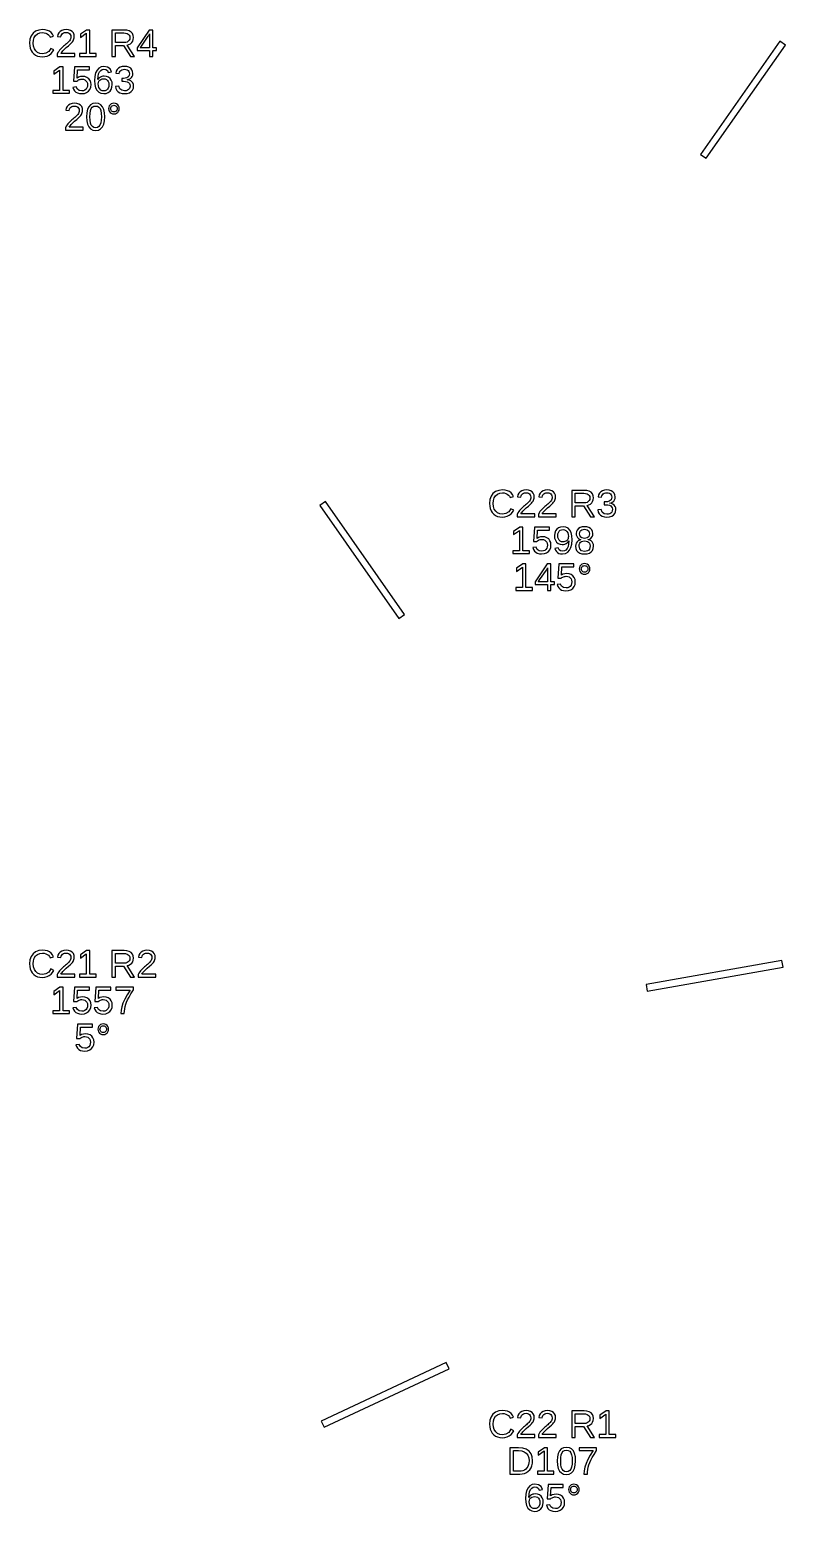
# Model space of a CAD drawing. Extents: x 195 to 2890, y 70 to 1529.
# Drawn here: x 2260.3 to 2424.6, y 81.1 to 402.9 of the extents above; entities that cross this region are included whole.
import ezdxf

# ---------------------------------------------------------------- set-up
doc = ezdxf.new("R2010")
doc.units = 0
doc.layers.get('0').update_dxf_attribs({"linetype": 'CONTINUOUS'})

msp = doc.modelspace()

# ---------------------------------------------------------------- linework, layer by layer
for points in [[(2263.63, 397.093), (2264.13, 397.222), (2264.58, 397.437), (2264.97, 397.734), (2265.3, 398.109), (2265.57, 398.564), (2264.94, 398.881), (2264.47, 398.219), (2263.86, 397.821), (2263.13, 397.689), (2262.54, 397.76), (2262.05, 397.974), (2261.64, 398.33), (2261.33, 398.803), (2261.15, 399.368), (2261.08, 400.024), (2261.14, 400.685), (2261.32, 401.244), (2261.61, 401.703), (2262.01, 402.043), (2262.51, 402.247), (2263.09, 402.315), (2263.48, 402.286), (2263.83, 402.198), (2264.14, 402.051), (2264.41, 401.848), (2264.62, 401.593), (2264.78, 401.286), (2265.52, 401.53), (2265.29, 401.961), (2264.99, 402.315), (2264.62, 402.592), (2264.17, 402.791), (2263.66, 402.91), (2263.09, 402.95), (2262.28, 402.863), (2261.59, 402.604), (2261.04, 402.173), (2260.62, 401.589), (2260.38, 400.873), (2260.3, 400.024), (2260.33, 399.441), (2260.44, 398.913), (2260.63, 398.44), (2260.88, 398.028), (2261.2, 397.685), (2261.59, 397.41), (2262.04, 397.21), (2262.54, 397.09), (2263.09, 397.05)], [(2270.11, 397.754), (2267.12, 397.754), (2267.21, 397.946), (2267.35, 398.144), (2267.51, 398.346), (2267.72, 398.559), (2267.97, 398.789), (2268.26, 399.036), (2268.76, 399.457), (2269.15, 399.797), (2269.41, 400.057), (2269.59, 400.277), (2269.75, 400.496), (2269.86, 400.716), (2269.95, 400.936), (2270, 401.157), (2270.02, 401.379), (2269.96, 401.843), (2269.81, 402.23), (2269.55, 402.541), (2269.2, 402.768), (2268.75, 402.904), (2268.22, 402.95), (2267.72, 402.905), (2267.29, 402.769), (2266.93, 402.543), (2266.64, 402.24), (2266.44, 401.876), (2266.34, 401.448), (2267.09, 401.379), (2267.15, 401.663), (2267.27, 401.901), (2267.45, 402.093), (2267.67, 402.235), (2267.92, 402.319), (2268.22, 402.348), (2268.52, 402.319), (2268.78, 402.232), (2268.99, 402.087), (2269.14, 401.89), (2269.23, 401.646), (2269.26, 401.355), (2269.25, 401.13), (2269.19, 400.921), (2269.1, 400.728), (2268.98, 400.547), (2268.84, 400.37), (2268.68, 400.199), (2268.5, 400.031), (2268.31, 399.863), (2268.1, 399.695), (2267.88, 399.522), (2267.66, 399.34), (2267.44, 399.148), (2267.23, 398.943), (2267.02, 398.724), (2266.82, 398.488), (2266.63, 398.233), (2266.46, 397.953), (2266.31, 397.648), (2266.31, 397.132), (2270.11, 397.132)], [(2274.75, 397.754), (2273.36, 397.754), (2273.36, 402.864), (2272.68, 402.864), (2271.33, 401.933), (2271.33, 401.241), (2272.62, 402.165), (2272.62, 397.754), (2271.16, 397.754), (2271.16, 397.132), (2274.75, 397.132)], [(2278.94, 399.512), (2280.72, 399.512), (2282.21, 397.132), (2283.11, 397.132), (2281.48, 399.601), (2281.88, 399.713), (2282.23, 399.896), (2282.51, 400.151), (2282.71, 400.463), (2282.84, 400.821), (2282.88, 401.225), (2282.82, 401.702), (2282.64, 402.104), (2282.35, 402.431), (2281.95, 402.672), (2281.45, 402.816), (2280.86, 402.864), (2278.16, 402.864), (2278.16, 397.132), (2278.94, 397.132)], [(2287.08, 398.429), (2287.88, 398.429), (2287.88, 399.007), (2287.08, 399.007), (2287.08, 402.864), (2286.31, 402.864), (2283.68, 398.999), (2283.68, 398.429), (2286.39, 398.429), (2286.39, 397.132), (2287.08, 397.132)], [(2278.94, 400.126), (2278.94, 402.242), (2280.78, 402.242), (2281.17, 402.213), (2281.5, 402.125), (2281.76, 401.979), (2281.95, 401.778), (2282.06, 401.524), (2282.1, 401.217), (2282.06, 400.898), (2281.95, 400.63), (2281.76, 400.413), (2281.51, 400.254), (2281.19, 400.158), (2280.81, 400.126)], [(2284.36, 399.007), (2284.42, 399.089), (2284.64, 399.39), (2286.11, 401.554), (2286.15, 401.618), (2286.21, 401.708), (2286.27, 401.823), (2286.33, 401.932), (2286.37, 402.004), (2286.39, 402.038), (2286.39, 399.007)], [(2424.61, 399.57), (2423.39, 400.43), (2406.18, 375.856), (2407.41, 374.995)], [(2268.96, 389.754), (2267.56, 389.754), (2267.56, 394.864), (2266.89, 394.864), (2265.53, 393.933), (2265.53, 393.241), (2266.83, 394.165), (2266.83, 389.754), (2265.37, 389.754), (2265.37, 389.132), (2268.96, 389.132)], [(2272.21, 389.108), (2272.7, 389.282), (2273.11, 389.571), (2273.41, 389.961), (2273.59, 390.437), (2273.65, 390.999), (2273.59, 391.497), (2273.43, 391.929), (2273.15, 392.293), (2272.77, 392.569), (2272.32, 392.734), (2271.8, 392.789), (2271.35, 392.749), (2270.96, 392.627), (2270.61, 392.423), (2270.72, 394.242), (2273.32, 394.242), (2273.32, 394.864), (2270.06, 394.864), (2269.87, 391.78), (2270.58, 391.78), (2270.75, 391.915), (2270.92, 392.021), (2271.09, 392.098), (2271.27, 392.15), (2271.45, 392.181), (2271.65, 392.191), (2272, 392.154), (2272.3, 392.043), (2272.55, 391.858), (2272.74, 391.612), (2272.85, 391.321), (2272.89, 390.983), (2272.85, 390.597), (2272.74, 390.271), (2272.56, 390.004), (2272.3, 389.806), (2272, 389.688), (2271.63, 389.648), (2271.07, 389.743), (2270.68, 390.026), (2270.44, 390.499), (2269.7, 390.413), (2269.83, 390.006), (2270.03, 389.668), (2270.32, 389.4), (2270.68, 389.206), (2271.12, 389.089), (2271.62, 389.05)], [(2276.95, 389.108), (2277.41, 389.283), (2277.78, 389.575), (2278.05, 389.967), (2278.21, 390.445), (2278.27, 391.007), (2278.22, 391.528), (2278.06, 391.973), (2277.8, 392.342), (2277.46, 392.618), (2277.04, 392.783), (2276.54, 392.838), (2276.24, 392.817), (2275.97, 392.752), (2275.71, 392.645), (2275.49, 392.496), (2275.3, 392.309), (2275.15, 392.081), (2275.19, 392.761), (2275.3, 393.325), (2275.5, 393.772), (2275.76, 394.096), (2276.08, 394.291), (2276.47, 394.356), (2276.89, 394.278), (2277.21, 394.045), (2277.41, 393.656), (2278.11, 393.782), (2277.78, 394.431), (2277.23, 394.82), (2276.47, 394.95), (2275.87, 394.861), (2275.36, 394.595), (2274.96, 394.152), (2274.66, 393.544), (2274.48, 392.782), (2274.42, 391.866), (2274.48, 391.022), (2274.65, 390.323), (2274.94, 389.77), (2275.33, 389.37), (2275.82, 389.13), (2276.42, 389.05)], [(2281.53, 389.099), (2282.01, 389.244), (2282.4, 389.486), (2282.68, 389.816), (2282.85, 390.225), (2282.9, 390.714), (2282.86, 391.06), (2282.74, 391.363), (2282.54, 391.626), (2282.27, 391.835), (2281.94, 391.978), (2281.54, 392.057), (2281.54, 392.073), (2281.9, 392.179), (2282.2, 392.335), (2282.44, 392.539), (2282.61, 392.791), (2282.71, 393.089), (2282.74, 393.432), (2282.69, 393.875), (2282.53, 394.247), (2282.27, 394.549), (2281.9, 394.772), (2281.46, 394.905), (2280.93, 394.95), (2280.43, 394.906), (2280, 394.774), (2279.63, 394.555), (2279.35, 394.258), (2279.15, 393.892), (2279.05, 393.457), (2279.79, 393.4), (2279.85, 393.678), (2279.96, 393.911), (2280.13, 394.099), (2280.35, 394.237), (2280.61, 394.32), (2280.92, 394.348), (2281.24, 394.318), (2281.51, 394.229), (2281.72, 394.081), (2281.87, 393.882), (2281.96, 393.64), (2281.99, 393.355), (2281.95, 393.068), (2281.84, 392.826), (2281.66, 392.629), (2281.41, 392.483), (2281.1, 392.395), (2280.73, 392.366), (2280.33, 392.366), (2280.33, 391.731), (2280.74, 391.731), (2281.16, 391.702), (2281.51, 391.615), (2281.78, 391.469), (2281.98, 391.271), (2282.1, 391.028), (2282.14, 390.739), (2282.11, 390.41), (2282, 390.14), (2281.83, 389.929), (2281.59, 389.778), (2281.3, 389.687), (2280.96, 389.656), (2280.33, 389.769), (2279.91, 390.108), (2279.71, 390.674), (2278.95, 390.604), (2279.06, 390.134), (2279.27, 389.746), (2279.57, 389.443), (2279.95, 389.225), (2280.42, 389.094), (2280.96, 389.05)], [(2276.07, 389.687), (2275.79, 389.828), (2275.55, 390.063), (2275.37, 390.372), (2275.26, 390.734), (2275.22, 391.15), (2275.26, 391.474), (2275.36, 391.749), (2275.54, 391.974), (2275.77, 392.14), (2276.05, 392.239), (2276.37, 392.273), (2276.7, 392.235), (2276.99, 392.122), (2277.22, 391.935), (2277.39, 391.678), (2277.49, 391.358), (2277.52, 390.975), (2277.49, 390.589), (2277.39, 390.263), (2277.22, 389.996), (2277, 389.798), (2276.72, 389.68), (2276.39, 389.64)], [(2271.91, 381.754), (2268.92, 381.754), (2269.02, 381.946), (2269.16, 382.144), (2269.32, 382.346), (2269.53, 382.559), (2269.78, 382.789), (2270.07, 383.036), (2270.57, 383.457), (2270.96, 383.797), (2271.22, 384.057), (2271.4, 384.277), (2271.55, 384.496), (2271.67, 384.716), (2271.76, 384.936), (2271.81, 385.157), (2271.82, 385.379), (2271.77, 385.843), (2271.62, 386.23), (2271.36, 386.541), (2271, 386.768), (2270.56, 386.904), (2270.03, 386.95), (2269.53, 386.905), (2269.1, 386.769), (2268.73, 386.543), (2268.45, 386.24), (2268.25, 385.876), (2268.15, 385.448), (2268.9, 385.379), (2268.96, 385.663), (2269.08, 385.901), (2269.26, 386.093), (2269.48, 386.235), (2269.73, 386.319), (2270.03, 386.348), (2270.33, 386.319), (2270.59, 386.232), (2270.8, 386.087), (2270.95, 385.89), (2271.04, 385.646), (2271.07, 385.355), (2271.05, 385.13), (2271, 384.921), (2270.91, 384.728), (2270.79, 384.547), (2270.65, 384.37), (2270.49, 384.199), (2270.31, 384.031), (2270.12, 383.863), (2269.91, 383.695), (2269.69, 383.522), (2269.47, 383.34), (2269.25, 383.148), (2269.04, 382.943), (2268.83, 382.724), (2268.62, 382.488), (2268.44, 382.233), (2268.27, 381.953), (2268.12, 381.648), (2268.12, 381.132), (2271.91, 381.132)], [(2275.25, 381.134), (2275.74, 381.387), (2276.14, 381.807), (2276.42, 382.387), (2276.59, 383.118), (2276.64, 384), (2276.59, 384.894), (2276.43, 385.629), (2276.16, 386.205), (2275.78, 386.619), (2275.28, 386.867), (2274.67, 386.95), (2274.03, 386.868), (2273.53, 386.623), (2273.14, 386.213), (2272.87, 385.64), (2272.71, 384.902), (2272.66, 384), (2272.71, 383.114), (2272.88, 382.382), (2273.16, 381.803), (2273.54, 381.385), (2274.04, 381.134), (2274.64, 381.05)], [(2274.25, 381.711), (2273.94, 381.9), (2273.7, 382.214), (2273.53, 382.664), (2273.43, 383.259), (2273.4, 384), (2273.43, 384.759), (2273.53, 385.362), (2273.69, 385.806), (2273.93, 386.112), (2274.26, 386.295), (2274.67, 386.356), (2275.06, 386.294), (2275.38, 386.108), (2275.61, 385.798), (2275.77, 385.351), (2275.87, 384.751), (2275.9, 384), (2275.86, 383.271), (2275.76, 382.68), (2275.6, 382.226), (2275.36, 381.905), (2275.04, 381.712), (2274.65, 381.648)], [(2278.94, 384.668), (2279.21, 384.781), (2279.46, 384.968), (2279.65, 385.21), (2279.76, 385.484), (2279.8, 385.79), (2279.76, 386.097), (2279.65, 386.371), (2279.46, 386.612), (2279.22, 386.8), (2278.94, 386.912), (2278.63, 386.95), (2278.32, 386.912), (2278.05, 386.798), (2277.8, 386.608), (2277.62, 386.365), (2277.5, 386.093), (2277.46, 385.79), (2277.5, 385.488), (2277.62, 385.215), (2277.81, 384.972), (2278.05, 384.783), (2278.33, 384.669), (2278.63, 384.631)], [(2278.44, 385.082), (2278.27, 385.154), (2278.12, 385.274), (2278, 385.427), (2277.93, 385.599), (2277.91, 385.79), (2277.93, 385.981), (2278, 386.154), (2278.12, 386.307), (2278.27, 386.427), (2278.44, 386.499), (2278.63, 386.523), (2278.83, 386.499), (2279, 386.429), (2279.15, 386.311), (2279.26, 386.159), (2279.33, 385.986), (2279.36, 385.79), (2279.33, 385.597), (2279.26, 385.424), (2279.15, 385.271), (2278.99, 385.153), (2278.82, 385.082), (2278.63, 385.058)], [(2363.63, 297.093), (2364.13, 297.222), (2364.58, 297.437), (2364.97, 297.734), (2365.3, 298.109), (2365.57, 298.564), (2364.94, 298.881), (2364.47, 298.219), (2363.86, 297.821), (2363.13, 297.689), (2362.54, 297.76), (2362.05, 297.974), (2361.64, 298.33), (2361.33, 298.803), (2361.15, 299.368), (2361.08, 300.024), (2361.14, 300.685), (2361.32, 301.244), (2361.61, 301.703), (2362.01, 302.043), (2362.51, 302.247), (2363.09, 302.315), (2363.48, 302.286), (2363.83, 302.198), (2364.14, 302.051), (2364.41, 301.848), (2364.62, 301.593), (2364.78, 301.286), (2365.52, 301.53), (2365.29, 301.961), (2364.99, 302.315), (2364.62, 302.592), (2364.17, 302.791), (2363.66, 302.91), (2363.09, 302.95), (2362.28, 302.863), (2361.59, 302.604), (2361.04, 302.173), (2360.62, 301.589), (2360.38, 300.873), (2360.3, 300.024), (2360.33, 299.441), (2360.44, 298.913), (2360.63, 298.44), (2360.88, 298.028), (2361.2, 297.685), (2361.59, 297.41), (2362.04, 297.21), (2362.54, 297.09), (2363.09, 297.05)], [(2370.11, 297.754), (2367.12, 297.754), (2367.21, 297.946), (2367.35, 298.144), (2367.51, 298.346), (2367.72, 298.559), (2367.97, 298.789), (2368.26, 299.036), (2368.76, 299.457), (2369.15, 299.797), (2369.41, 300.057), (2369.59, 300.277), (2369.75, 300.496), (2369.86, 300.716), (2369.95, 300.936), (2370, 301.157), (2370.02, 301.379), (2369.96, 301.843), (2369.81, 302.23), (2369.55, 302.541), (2369.2, 302.768), (2368.75, 302.904), (2368.22, 302.95), (2367.72, 302.905), (2367.29, 302.769), (2366.93, 302.543), (2366.64, 302.24), (2366.44, 301.876), (2366.34, 301.448), (2367.09, 301.379), (2367.15, 301.663), (2367.27, 301.901), (2367.45, 302.093), (2367.67, 302.235), (2367.92, 302.319), (2368.22, 302.348), (2368.52, 302.319), (2368.78, 302.232), (2368.99, 302.087), (2369.14, 301.89), (2369.23, 301.646), (2369.26, 301.355), (2369.25, 301.13), (2369.19, 300.921), (2369.1, 300.728), (2368.98, 300.547), (2368.84, 300.37), (2368.68, 300.199), (2368.5, 300.031), (2368.31, 299.863), (2368.1, 299.695), (2367.88, 299.522), (2367.66, 299.34), (2367.44, 299.148), (2367.23, 298.943), (2367.02, 298.724), (2366.82, 298.488), (2366.63, 298.233), (2366.46, 297.953), (2366.31, 297.648), (2366.31, 297.132), (2370.11, 297.132)], [(2374.74, 297.754), (2371.75, 297.754), (2371.85, 297.946), (2371.98, 298.144), (2372.15, 298.346), (2372.35, 298.559), (2372.6, 298.789), (2372.89, 299.036), (2373.4, 299.457), (2373.78, 299.797), (2374.04, 300.057), (2374.23, 300.277), (2374.38, 300.496), (2374.5, 300.716), (2374.58, 300.936), (2374.63, 301.157), (2374.65, 301.379), (2374.6, 301.843), (2374.44, 302.23), (2374.18, 302.541), (2373.83, 302.768), (2373.39, 302.904), (2372.85, 302.95), (2372.36, 302.905), (2371.93, 302.769), (2371.56, 302.543), (2371.27, 302.24), (2371.08, 301.876), (2370.98, 301.448), (2371.73, 301.379), (2371.79, 301.663), (2371.91, 301.901), (2372.08, 302.093), (2372.3, 302.235), (2372.56, 302.319), (2372.85, 302.348), (2373.16, 302.319), (2373.41, 302.232), (2373.62, 302.087), (2373.78, 301.89), (2373.87, 301.646), (2373.9, 301.355), (2373.88, 301.13), (2373.83, 300.921), (2373.74, 300.728), (2373.62, 300.547), (2373.48, 300.37), (2373.32, 300.199), (2373.14, 300.031), (2372.94, 299.863), (2372.73, 299.695), (2372.52, 299.522), (2372.3, 299.34), (2372.08, 299.148), (2371.86, 298.943), (2371.65, 298.724), (2371.45, 298.488), (2371.26, 298.233), (2371.09, 297.953), (2370.94, 297.648), (2370.94, 297.132), (2374.74, 297.132)], [(2378.94, 299.512), (2380.72, 299.512), (2382.21, 297.132), (2383.11, 297.132), (2381.48, 299.601), (2381.88, 299.713), (2382.23, 299.896), (2382.51, 300.151), (2382.71, 300.463), (2382.84, 300.821), (2382.88, 301.225), (2382.82, 301.702), (2382.64, 302.104), (2382.35, 302.431), (2381.95, 302.672), (2381.45, 302.816), (2380.86, 302.864), (2378.16, 302.864), (2378.16, 297.132), (2378.94, 297.132)], [(2386.39, 297.099), (2386.87, 297.244), (2387.26, 297.486), (2387.54, 297.816), (2387.71, 298.225), (2387.76, 298.714), (2387.72, 299.06), (2387.6, 299.363), (2387.4, 299.626), (2387.13, 299.835), (2386.8, 299.978), (2386.4, 300.057), (2386.4, 300.073), (2386.76, 300.179), (2387.06, 300.335), (2387.3, 300.539), (2387.47, 300.791), (2387.57, 301.089), (2387.6, 301.432), (2387.55, 301.875), (2387.39, 302.247), (2387.12, 302.549), (2386.76, 302.772), (2386.32, 302.905), (2385.78, 302.95), (2385.29, 302.906), (2384.86, 302.774), (2384.49, 302.555), (2384.2, 302.258), (2384.01, 301.892), (2383.91, 301.457), (2384.64, 301.4), (2384.7, 301.678), (2384.82, 301.911), (2384.99, 302.099), (2385.21, 302.237), (2385.47, 302.32), (2385.78, 302.348), (2386.1, 302.318), (2386.37, 302.229), (2386.58, 302.081), (2386.73, 301.882), (2386.82, 301.64), (2386.85, 301.355), (2386.81, 301.068), (2386.7, 300.826), (2386.52, 300.629), (2386.27, 300.483), (2385.96, 300.395), (2385.58, 300.366), (2385.19, 300.366), (2385.19, 299.731), (2385.6, 299.731), (2386.02, 299.702), (2386.36, 299.615), (2386.64, 299.469), (2386.84, 299.271), (2386.96, 299.028), (2387, 298.739), (2386.97, 298.41), (2386.86, 298.14), (2386.68, 297.929), (2386.45, 297.778), (2386.16, 297.687), (2385.82, 297.656), (2385.19, 297.769), (2384.77, 298.108), (2384.57, 298.674), (2383.81, 298.604), (2383.92, 298.134), (2384.13, 297.746), (2384.43, 297.443), (2384.81, 297.225), (2385.27, 297.094), (2385.82, 297.05)], [(2341.82, 275.856), (2324.61, 300.43), (2323.39, 299.57), (2340.59, 274.995)], [(2378.94, 300.126), (2378.94, 302.242), (2380.78, 302.242), (2381.17, 302.213), (2381.5, 302.125), (2381.76, 301.979), (2381.95, 301.778), (2382.06, 301.524), (2382.1, 301.217), (2382.06, 300.898), (2381.95, 300.63), (2381.76, 300.413), (2381.51, 300.254), (2381.19, 300.158), (2380.81, 300.126)], [(2368.96, 289.754), (2367.56, 289.754), (2367.56, 294.864), (2366.89, 294.864), (2365.53, 293.933), (2365.53, 293.241), (2366.83, 294.165), (2366.83, 289.754), (2365.37, 289.754), (2365.37, 289.132), (2368.96, 289.132)], [(2372.21, 289.108), (2372.7, 289.282), (2373.11, 289.571), (2373.41, 289.961), (2373.59, 290.437), (2373.65, 290.999), (2373.59, 291.497), (2373.43, 291.929), (2373.15, 292.293), (2372.77, 292.569), (2372.32, 292.734), (2371.8, 292.789), (2371.35, 292.749), (2370.96, 292.627), (2370.61, 292.423), (2370.72, 294.242), (2373.32, 294.242), (2373.32, 294.864), (2370.06, 294.864), (2369.87, 291.78), (2370.58, 291.78), (2370.75, 291.915), (2370.92, 292.021), (2371.09, 292.098), (2371.27, 292.15), (2371.45, 292.181), (2371.65, 292.191), (2372, 292.154), (2372.3, 292.043), (2372.55, 291.858), (2372.74, 291.612), (2372.85, 291.321), (2372.89, 290.983), (2372.85, 290.597), (2372.74, 290.271), (2372.56, 290.004), (2372.3, 289.806), (2372, 289.688), (2371.63, 289.648), (2371.07, 289.743), (2370.68, 290.026), (2370.44, 290.499), (2369.7, 290.413), (2369.83, 290.006), (2370.03, 289.668), (2370.32, 289.4), (2370.68, 289.206), (2371.12, 289.089), (2371.62, 289.05)], [(2376.78, 289.138), (2377.29, 289.403), (2377.7, 289.844), (2378, 290.448), (2378.18, 291.205), (2378.24, 292.114), (2378.18, 292.981), (2378.02, 293.691), (2377.75, 294.242), (2377.37, 294.635), (2376.88, 294.871), (2376.3, 294.95), (2375.74, 294.893), (2375.28, 294.721), (2374.9, 294.435), (2374.61, 294.049), (2374.45, 293.578), (2374.39, 293.021), (2374.44, 292.476), (2374.6, 292.009), (2374.85, 291.618), (2375.2, 291.324), (2375.61, 291.147), (2376.09, 291.089), (2376.4, 291.113), (2376.69, 291.187), (2376.96, 291.31), (2377.2, 291.474), (2377.38, 291.67), (2377.52, 291.898), (2377.47, 291.23), (2377.35, 290.672), (2377.15, 290.226), (2376.89, 289.901), (2376.57, 289.705), (2376.18, 289.64), (2375.74, 289.72), (2375.41, 289.958), (2375.21, 290.356), (2374.51, 290.246), (2374.65, 289.865), (2374.84, 289.56), (2375.09, 289.333), (2375.39, 289.176), (2375.75, 289.082), (2376.16, 289.05)], [(2375.94, 291.707), (2375.67, 291.828), (2375.44, 292.03), (2375.27, 292.302), (2375.17, 292.633), (2375.14, 293.021), (2375.17, 293.403), (2375.27, 293.727), (2375.44, 293.996), (2375.67, 294.196), (2375.95, 294.316), (2376.27, 294.356), (2376.61, 294.309), (2376.89, 294.169), (2377.12, 293.935), (2377.3, 293.624), (2377.41, 293.253), (2377.44, 292.822), (2377.42, 292.605), (2377.37, 292.404), (2377.29, 292.22), (2377.17, 292.057), (2377.03, 291.92), (2376.86, 291.811), (2376.67, 291.731), (2376.47, 291.682), (2376.27, 291.666)], [(2381.53, 289.099), (2382.02, 289.247), (2382.4, 289.494), (2382.68, 289.828), (2382.85, 290.24), (2382.91, 290.731), (2382.87, 291.087), (2382.77, 291.401), (2382.6, 291.672), (2382.37, 291.892), (2382.09, 292.047), (2381.75, 292.138), (2381.75, 292.155), (2382.04, 292.247), (2382.29, 292.401), (2382.49, 292.614), (2382.64, 292.873), (2382.73, 293.159), (2382.76, 293.473), (2382.71, 293.895), (2382.55, 294.254), (2382.27, 294.551), (2381.91, 294.773), (2381.46, 294.906), (2380.94, 294.95), (2380.42, 294.905), (2379.99, 294.769), (2379.62, 294.543), (2379.35, 294.244), (2379.19, 293.89), (2379.13, 293.481), (2379.16, 293.167), (2379.25, 292.881), (2379.4, 292.623), (2379.6, 292.407), (2379.85, 292.248), (2380.14, 292.146), (2380.14, 292.13), (2379.83, 292.043), (2379.55, 291.888), (2379.32, 291.666), (2379.14, 291.391), (2379.03, 291.077), (2379, 290.722), (2379.05, 290.229), (2379.23, 289.816), (2379.52, 289.486), (2379.91, 289.244), (2380.39, 289.099), (2380.95, 289.05)], [(2380.63, 292.452), (2380.37, 292.538), (2380.16, 292.681), (2380, 292.88), (2379.91, 293.13), (2379.88, 293.432), (2379.91, 293.728), (2380, 293.971), (2380.15, 294.16), (2380.36, 294.296), (2380.62, 294.377), (2380.94, 294.405), (2381.53, 294.297), (2381.89, 293.972), (2382, 293.432), (2381.97, 293.11), (2381.88, 292.853), (2381.73, 292.661), (2381.53, 292.529), (2381.26, 292.45), (2380.95, 292.423)], [(2380.29, 289.731), (2379.89, 290.126), (2379.75, 290.783), (2379.79, 291.098), (2379.89, 291.365), (2380.07, 291.583), (2380.3, 291.745), (2380.59, 291.842), (2380.94, 291.874), (2381.29, 291.844), (2381.59, 291.754), (2381.83, 291.603), (2382, 291.394), (2382.11, 291.126), (2382.15, 290.8), (2382.11, 290.42), (2382.02, 290.115), (2381.85, 289.886), (2381.62, 289.727), (2381.33, 289.631), (2380.96, 289.599)], [(2369.61, 281.754), (2368.21, 281.754), (2368.21, 286.864), (2367.54, 286.864), (2366.18, 285.933), (2366.18, 285.241), (2367.48, 286.165), (2367.48, 281.754), (2366.02, 281.754), (2366.02, 281.132), (2369.61, 281.132)], [(2373.6, 282.429), (2374.41, 282.429), (2374.41, 283.007), (2373.6, 283.007), (2373.6, 286.864), (2372.83, 286.864), (2370.21, 282.999), (2370.21, 282.429), (2372.91, 282.429), (2372.91, 281.132), (2373.6, 281.132)], [(2377.49, 281.108), (2377.99, 281.282), (2378.4, 281.571), (2378.7, 281.961), (2378.88, 282.437), (2378.94, 282.999), (2378.88, 283.497), (2378.71, 283.929), (2378.43, 284.293), (2378.06, 284.569), (2377.61, 284.734), (2377.08, 284.789), (2376.64, 284.749), (2376.24, 284.627), (2375.9, 284.423), (2376.01, 286.242), (2378.6, 286.242), (2378.6, 286.864), (2375.34, 286.864), (2375.15, 283.78), (2375.87, 283.78), (2376.04, 283.915), (2376.21, 284.021), (2376.38, 284.098), (2376.56, 284.15), (2376.74, 284.181), (2376.93, 284.191), (2377.29, 284.154), (2377.59, 284.043), (2377.84, 283.858), (2378.03, 283.612), (2378.14, 283.321), (2378.17, 282.983), (2378.14, 282.597), (2378.03, 282.271), (2377.84, 282.004), (2377.59, 281.806), (2377.28, 281.688), (2376.92, 281.648), (2376.36, 281.743), (2375.96, 282.026), (2375.73, 282.499), (2374.98, 282.413), (2375.11, 282.006), (2375.32, 281.668), (2375.61, 281.4), (2375.97, 281.206), (2376.4, 281.089), (2376.9, 281.05)], [(2381.25, 284.668), (2381.53, 284.781), (2381.77, 284.968), (2381.96, 285.21), (2382.08, 285.484), (2382.12, 285.79), (2382.08, 286.097), (2381.97, 286.371), (2381.78, 286.612), (2381.53, 286.8), (2381.26, 286.912), (2380.95, 286.95), (2380.64, 286.912), (2380.36, 286.798), (2380.12, 286.608), (2379.93, 286.365), (2379.82, 286.093), (2379.78, 285.79), (2379.82, 285.488), (2379.93, 285.215), (2380.13, 284.972), (2380.37, 284.783), (2380.64, 284.669), (2380.95, 284.631)], [(2380.76, 285.082), (2380.59, 285.154), (2380.44, 285.274), (2380.32, 285.427), (2380.25, 285.599), (2380.23, 285.79), (2380.25, 285.981), (2380.32, 286.154), (2380.44, 286.307), (2380.59, 286.427), (2380.76, 286.499), (2380.95, 286.523), (2381.14, 286.499), (2381.31, 286.429), (2381.46, 286.311), (2381.58, 286.159), (2381.65, 285.986), (2381.67, 285.79), (2381.65, 285.597), (2381.58, 285.424), (2381.46, 285.271), (2381.31, 285.153), (2381.14, 285.082), (2380.95, 285.058)], [(2370.88, 283.007), (2370.95, 283.089), (2371.17, 283.39), (2372.64, 285.554), (2372.68, 285.618), (2372.73, 285.708), (2372.8, 285.823), (2372.86, 285.932), (2372.89, 286.004), (2372.91, 286.038), (2372.91, 283.007)], [(2263.63, 197.093), (2264.13, 197.222), (2264.58, 197.437), (2264.97, 197.734), (2265.3, 198.109), (2265.57, 198.564), (2264.94, 198.881), (2264.47, 198.219), (2263.86, 197.821), (2263.13, 197.689), (2262.54, 197.76), (2262.05, 197.974), (2261.64, 198.33), (2261.33, 198.803), (2261.15, 199.368), (2261.08, 200.024), (2261.14, 200.685), (2261.32, 201.244), (2261.61, 201.703), (2262.01, 202.043), (2262.51, 202.247), (2263.09, 202.315), (2263.48, 202.286), (2263.83, 202.198), (2264.14, 202.051), (2264.41, 201.848), (2264.62, 201.593), (2264.78, 201.286), (2265.52, 201.53), (2265.29, 201.961), (2264.99, 202.315), (2264.62, 202.592), (2264.17, 202.791), (2263.66, 202.91), (2263.09, 202.95), (2262.28, 202.863), (2261.59, 202.604), (2261.04, 202.173), (2260.62, 201.589), (2260.38, 200.873), (2260.3, 200.024), (2260.33, 199.441), (2260.44, 198.913), (2260.63, 198.44), (2260.88, 198.028), (2261.2, 197.685), (2261.59, 197.41), (2262.04, 197.21), (2262.54, 197.09), (2263.09, 197.05)], [(2270.11, 197.754), (2267.12, 197.754), (2267.21, 197.946), (2267.35, 198.144), (2267.51, 198.346), (2267.72, 198.559), (2267.97, 198.789), (2268.26, 199.036), (2268.76, 199.457), (2269.15, 199.797), (2269.41, 200.057), (2269.59, 200.277), (2269.75, 200.496), (2269.86, 200.716), (2269.95, 200.936), (2270, 201.157), (2270.02, 201.379), (2269.96, 201.843), (2269.81, 202.23), (2269.55, 202.541), (2269.2, 202.768), (2268.75, 202.904), (2268.22, 202.95), (2267.72, 202.905), (2267.29, 202.769), (2266.93, 202.543), (2266.64, 202.24), (2266.44, 201.876), (2266.34, 201.448), (2267.09, 201.379), (2267.15, 201.663), (2267.27, 201.901), (2267.45, 202.093), (2267.67, 202.235), (2267.92, 202.319), (2268.22, 202.348), (2268.52, 202.319), (2268.78, 202.232), (2268.99, 202.087), (2269.14, 201.89), (2269.23, 201.646), (2269.26, 201.355), (2269.25, 201.13), (2269.19, 200.921), (2269.1, 200.728), (2268.98, 200.547), (2268.84, 200.37), (2268.68, 200.199), (2268.5, 200.031), (2268.31, 199.863), (2268.1, 199.695), (2267.88, 199.522), (2267.66, 199.34), (2267.44, 199.148), (2267.23, 198.943), (2267.02, 198.724), (2266.82, 198.488), (2266.63, 198.233), (2266.46, 197.953), (2266.31, 197.648), (2266.31, 197.132), (2270.11, 197.132)], [(2274.75, 197.754), (2273.36, 197.754), (2273.36, 202.864), (2272.68, 202.864), (2271.33, 201.933), (2271.33, 201.241), (2272.62, 202.165), (2272.62, 197.754), (2271.16, 197.754), (2271.16, 197.132), (2274.75, 197.132)], [(2278.94, 199.512), (2280.72, 199.512), (2282.21, 197.132), (2283.11, 197.132), (2281.48, 199.601), (2281.88, 199.713), (2282.23, 199.896), (2282.51, 200.151), (2282.71, 200.463), (2282.84, 200.821), (2282.88, 201.225), (2282.82, 201.702), (2282.64, 202.104), (2282.35, 202.431), (2281.95, 202.672), (2281.45, 202.816), (2280.86, 202.864), (2278.16, 202.864), (2278.16, 197.132), (2278.94, 197.132)], [(2287.71, 197.754), (2284.72, 197.754), (2284.82, 197.946), (2284.95, 198.144), (2285.12, 198.346), (2285.32, 198.559), (2285.57, 198.789), (2285.86, 199.036), (2286.37, 199.457), (2286.75, 199.797), (2287.01, 200.057), (2287.2, 200.277), (2287.35, 200.496), (2287.47, 200.716), (2287.55, 200.936), (2287.6, 201.157), (2287.62, 201.379), (2287.57, 201.843), (2287.41, 202.23), (2287.15, 202.541), (2286.8, 202.768), (2286.35, 202.904), (2285.82, 202.95), (2285.33, 202.905), (2284.9, 202.769), (2284.53, 202.543), (2284.24, 202.24), (2284.05, 201.876), (2283.94, 201.448), (2284.69, 201.379), (2284.76, 201.663), (2284.87, 201.901), (2285.05, 202.093), (2285.27, 202.235), (2285.53, 202.319), (2285.82, 202.348), (2286.12, 202.319), (2286.38, 202.232), (2286.59, 202.087), (2286.74, 201.89), (2286.84, 201.646), (2286.87, 201.355), (2286.85, 201.13), (2286.79, 200.921), (2286.71, 200.728), (2286.59, 200.547), (2286.45, 200.37), (2286.28, 200.199), (2286.1, 200.031), (2285.91, 199.863), (2285.7, 199.695), (2285.48, 199.522), (2285.27, 199.34), (2285.05, 199.148), (2284.83, 198.943), (2284.62, 198.724), (2284.42, 198.488), (2284.23, 198.233), (2284.06, 197.953), (2283.91, 197.648), (2283.91, 197.132), (2287.71, 197.132)], [(2278.94, 200.126), (2278.94, 202.242), (2280.78, 202.242), (2281.17, 202.213), (2281.5, 202.125), (2281.76, 201.979), (2281.95, 201.778), (2282.06, 201.524), (2282.1, 201.217), (2282.06, 200.898), (2281.95, 200.63), (2281.76, 200.413), (2281.51, 200.254), (2281.19, 200.158), (2280.81, 200.126)], [(2424.13, 199.261), (2423.87, 200.739), (2394.33, 195.529), (2394.59, 194.052)], [(2268.96, 189.798), (2267.56, 189.798), (2267.56, 194.909), (2266.89, 194.909), (2265.53, 193.977), (2265.53, 193.285), (2266.83, 194.209), (2266.83, 189.798), (2265.37, 189.798), (2265.37, 189.176), (2268.96, 189.176)], [(2272.21, 189.152), (2272.7, 189.326), (2273.11, 189.615), (2273.41, 190.005), (2273.59, 190.481), (2273.65, 191.043), (2273.59, 191.541), (2273.43, 191.973), (2273.15, 192.337), (2272.77, 192.613), (2272.32, 192.778), (2271.8, 192.833), (2271.35, 192.793), (2270.96, 192.671), (2270.61, 192.467), (2270.72, 194.286), (2273.32, 194.286), (2273.32, 194.909), (2270.06, 194.909), (2269.87, 191.824), (2270.58, 191.824), (2270.75, 191.959), (2270.92, 192.065), (2271.09, 192.142), (2271.27, 192.194), (2271.45, 192.225), (2271.65, 192.235), (2272, 192.198), (2272.3, 192.087), (2272.55, 191.902), (2272.74, 191.656), (2272.85, 191.365), (2272.89, 191.027), (2272.85, 190.642), (2272.74, 190.315), (2272.56, 190.048), (2272.3, 189.851), (2272, 189.732), (2271.63, 189.692), (2271.07, 189.787), (2270.68, 190.07), (2270.44, 190.543), (2269.7, 190.457), (2269.83, 190.05), (2270.03, 189.712), (2270.32, 189.444), (2270.68, 189.25), (2271.12, 189.133), (2271.62, 189.094)], [(2276.84, 189.152), (2277.34, 189.326), (2277.75, 189.615), (2278.04, 190.005), (2278.22, 190.481), (2278.28, 191.043), (2278.23, 191.541), (2278.06, 191.973), (2277.78, 192.337), (2277.41, 192.613), (2276.96, 192.778), (2276.43, 192.833), (2275.99, 192.793), (2275.59, 192.671), (2275.25, 192.467), (2275.36, 194.286), (2277.95, 194.286), (2277.95, 194.909), (2274.69, 194.909), (2274.5, 191.824), (2275.22, 191.824), (2275.39, 191.959), (2275.56, 192.065), (2275.73, 192.142), (2275.9, 192.194), (2276.09, 192.225), (2276.28, 192.235), (2276.64, 192.198), (2276.94, 192.087), (2277.19, 191.902), (2277.37, 191.656), (2277.49, 191.365), (2277.52, 191.027), (2277.49, 190.642), (2277.38, 190.315), (2277.19, 190.048), (2276.94, 189.851), (2276.63, 189.732), (2276.27, 189.692), (2275.71, 189.787), (2275.31, 190.07), (2275.07, 190.543), (2274.33, 190.457), (2274.46, 190.05), (2274.67, 189.712), (2274.96, 189.444), (2275.32, 189.25), (2275.75, 189.133), (2276.25, 189.094)], [(2280.9, 189.699), (2280.97, 190.21), (2281.07, 190.71), (2281.21, 191.206), (2281.39, 191.706), (2281.61, 192.211), (2281.91, 192.783), (2282.32, 193.484), (2282.85, 194.315), (2282.85, 194.909), (2279.06, 194.909), (2279.06, 194.286), (2282.14, 194.286), (2281.48, 193.272), (2280.97, 192.339), (2280.59, 191.489), (2280.33, 190.692), (2280.17, 189.921), (2280.12, 189.176), (2280.88, 189.176)], [(2272.86, 181.108), (2273.36, 181.282), (2273.76, 181.571), (2274.06, 181.961), (2274.24, 182.437), (2274.3, 182.999), (2274.25, 183.497), (2274.08, 183.929), (2273.8, 184.293), (2273.43, 184.569), (2272.98, 184.734), (2272.45, 184.789), (2272, 184.749), (2271.61, 184.627), (2271.27, 184.423), (2271.38, 186.242), (2273.97, 186.242), (2273.97, 186.864), (2270.71, 186.864), (2270.52, 183.78), (2271.23, 183.78), (2271.4, 183.915), (2271.57, 184.021), (2271.75, 184.098), (2271.92, 184.15), (2272.11, 184.181), (2272.3, 184.191), (2272.65, 184.154), (2272.95, 184.043), (2273.2, 183.858), (2273.39, 183.612), (2273.5, 183.321), (2273.54, 182.983), (2273.5, 182.597), (2273.39, 182.271), (2273.21, 182.004), (2272.96, 181.806), (2272.65, 181.688), (2272.28, 181.648), (2271.72, 181.743), (2271.33, 182.026), (2271.09, 182.499), (2270.35, 182.413), (2270.48, 182.006), (2270.68, 181.668), (2270.97, 181.4), (2271.34, 181.206), (2271.77, 181.089), (2272.27, 181.05)], [(2276.62, 184.668), (2276.89, 184.781), (2277.14, 184.968), (2277.33, 185.21), (2277.44, 185.484), (2277.48, 185.79), (2277.45, 186.097), (2277.33, 186.371), (2277.14, 186.612), (2276.9, 186.8), (2276.62, 186.912), (2276.32, 186.95), (2276.01, 186.912), (2275.73, 186.798), (2275.49, 186.608), (2275.3, 186.365), (2275.19, 186.093), (2275.15, 185.79), (2275.19, 185.488), (2275.3, 185.215), (2275.49, 184.972), (2275.74, 184.783), (2276.01, 184.669), (2276.32, 184.631)], [(2276.13, 185.082), (2275.96, 185.154), (2275.8, 185.274), (2275.69, 185.427), (2275.61, 185.599), (2275.59, 185.79), (2275.61, 185.981), (2275.68, 186.154), (2275.8, 186.307), (2275.95, 186.427), (2276.12, 186.499), (2276.32, 186.523), (2276.51, 186.499), (2276.68, 186.429), (2276.83, 186.311), (2276.95, 186.159), (2277.02, 185.986), (2277.04, 185.79), (2277.02, 185.597), (2276.95, 185.424), (2276.83, 185.271), (2276.68, 185.153), (2276.51, 185.082), (2276.32, 185.058)], [(2351.51, 111.999), (2350.87, 113.358), (2323.68, 100.68), (2324.32, 99.32)], [(2363.63, 97.093), (2364.13, 97.222), (2364.58, 97.437), (2364.97, 97.734), (2365.3, 98.109), (2365.57, 98.564), (2364.94, 98.881), (2364.47, 98.219), (2363.86, 97.821), (2363.13, 97.689), (2362.54, 97.76), (2362.05, 97.974), (2361.64, 98.33), (2361.33, 98.803), (2361.15, 99.368), (2361.08, 100.024), (2361.14, 100.685), (2361.32, 101.244), (2361.61, 101.703), (2362.01, 102.043), (2362.51, 102.247), (2363.09, 102.315), (2363.48, 102.286), (2363.83, 102.198), (2364.14, 102.051), (2364.41, 101.848), (2364.62, 101.593), (2364.78, 101.286), (2365.52, 101.53), (2365.29, 101.961), (2364.99, 102.315), (2364.62, 102.592), (2364.17, 102.791), (2363.66, 102.91), (2363.09, 102.95), (2362.28, 102.863), (2361.59, 102.604), (2361.04, 102.173), (2360.62, 101.589), (2360.38, 100.873), (2360.3, 100.024), (2360.33, 99.442), (2360.44, 98.913), (2360.63, 98.44), (2360.88, 98.028), (2361.2, 97.685), (2361.59, 97.41), (2362.04, 97.21), (2362.54, 97.09), (2363.09, 97.05)], [(2370.11, 97.754), (2367.12, 97.754), (2367.21, 97.946), (2367.35, 98.144), (2367.51, 98.346), (2367.72, 98.559), (2367.97, 98.789), (2368.26, 99.036), (2368.76, 99.457), (2369.15, 99.797), (2369.41, 100.057), (2369.59, 100.277), (2369.75, 100.496), (2369.86, 100.716), (2369.95, 100.936), (2370, 101.157), (2370.02, 101.379), (2369.96, 101.843), (2369.81, 102.23), (2369.55, 102.541), (2369.2, 102.768), (2368.75, 102.904), (2368.22, 102.95), (2367.72, 102.905), (2367.29, 102.769), (2366.93, 102.543), (2366.64, 102.24), (2366.44, 101.876), (2366.34, 101.448), (2367.09, 101.379), (2367.15, 101.663), (2367.27, 101.901), (2367.45, 102.093), (2367.67, 102.235), (2367.92, 102.319), (2368.22, 102.348), (2368.52, 102.319), (2368.78, 102.232), (2368.99, 102.087), (2369.14, 101.89), (2369.23, 101.646), (2369.26, 101.355), (2369.25, 101.13), (2369.19, 100.921), (2369.1, 100.728), (2368.98, 100.547), (2368.84, 100.37), (2368.68, 100.199), (2368.5, 100.031), (2368.31, 99.863), (2368.1, 99.695), (2367.88, 99.522), (2367.66, 99.34), (2367.44, 99.148), (2367.23, 98.943), (2367.02, 98.724), (2366.82, 98.488), (2366.63, 98.233), (2366.46, 97.953), (2366.31, 97.648), (2366.31, 97.132), (2370.11, 97.132)], [(2374.74, 97.754), (2371.75, 97.754), (2371.85, 97.946), (2371.98, 98.144), (2372.15, 98.346), (2372.35, 98.559), (2372.6, 98.789), (2372.89, 99.036), (2373.4, 99.457), (2373.78, 99.797), (2374.04, 100.057), (2374.23, 100.277), (2374.38, 100.496), (2374.5, 100.716), (2374.58, 100.936), (2374.63, 101.157), (2374.65, 101.379), (2374.6, 101.843), (2374.44, 102.23), (2374.18, 102.541), (2373.83, 102.768), (2373.39, 102.904), (2372.85, 102.95), (2372.36, 102.905), (2371.93, 102.769), (2371.56, 102.543), (2371.27, 102.24), (2371.08, 101.876), (2370.98, 101.448), (2371.73, 101.379), (2371.79, 101.663), (2371.91, 101.901), (2372.08, 102.093), (2372.3, 102.235), (2372.56, 102.319), (2372.85, 102.348), (2373.16, 102.319), (2373.41, 102.232), (2373.62, 102.087), (2373.78, 101.89), (2373.87, 101.646), (2373.9, 101.355), (2373.88, 101.13), (2373.83, 100.921), (2373.74, 100.728), (2373.62, 100.547), (2373.48, 100.37), (2373.32, 100.199), (2373.14, 100.031), (2372.94, 99.863), (2372.73, 99.695), (2372.52, 99.522), (2372.3, 99.34), (2372.08, 99.148), (2371.86, 98.943), (2371.65, 98.724), (2371.45, 98.488), (2371.26, 98.233), (2371.09, 97.953), (2370.94, 97.648), (2370.94, 97.132), (2374.74, 97.132)], [(2378.94, 99.512), (2380.72, 99.512), (2382.21, 97.132), (2383.11, 97.132), (2381.48, 99.601), (2381.88, 99.713), (2382.23, 99.896), (2382.51, 100.151), (2382.71, 100.463), (2382.84, 100.821), (2382.88, 101.225), (2382.82, 101.702), (2382.64, 102.104), (2382.35, 102.431), (2381.95, 102.672), (2381.45, 102.816), (2380.86, 102.864), (2378.16, 102.864), (2378.16, 97.132), (2378.94, 97.132)], [(2378.94, 100.126), (2378.94, 102.242), (2380.78, 102.242), (2381.17, 102.213), (2381.5, 102.125), (2381.76, 101.979), (2381.95, 101.778), (2382.06, 101.524), (2382.1, 101.217), (2382.06, 100.898), (2381.95, 100.63), (2381.76, 100.413), (2381.51, 100.254), (2381.19, 100.158), (2380.81, 100.126)], [(2387.72, 97.754), (2386.32, 97.754), (2386.32, 102.864), (2385.65, 102.864), (2384.29, 101.933), (2384.29, 101.241), (2385.59, 102.165), (2385.59, 97.754), (2384.13, 97.754), (2384.13, 97.132), (2387.72, 97.132)], [(2367.4, 89.171), (2367.89, 89.289), (2368.33, 89.486), (2368.72, 89.756), (2369.05, 90.096), (2369.31, 90.505), (2369.5, 90.973), (2369.62, 91.49), (2369.66, 92.057), (2369.57, 92.886), (2369.31, 93.579), (2368.87, 94.134), (2368.27, 94.54), (2367.52, 94.783), (2366.62, 94.864), (2364.72, 94.864), (2364.72, 89.132), (2366.87, 89.132)], [(2365.5, 89.754), (2365.5, 94.242), (2366.6, 94.242), (2367.28, 94.18), (2367.85, 93.993), (2368.29, 93.682), (2368.62, 93.253), (2368.81, 92.711), (2368.88, 92.057), (2368.85, 91.606), (2368.76, 91.196), (2368.62, 90.828), (2368.43, 90.508), (2368.18, 90.242), (2367.89, 90.031), (2367.55, 89.877), (2367.18, 89.785), (2366.78, 89.754)], [(2374.28, 89.754), (2372.89, 89.754), (2372.89, 94.864), (2372.21, 94.864), (2370.86, 93.933), (2370.86, 93.241), (2372.15, 94.165), (2372.15, 89.754), (2370.69, 89.754), (2370.69, 89.132), (2374.28, 89.132)], [(2377.6, 89.134), (2378.1, 89.386), (2378.49, 89.807), (2378.78, 90.387), (2378.94, 91.118), (2379, 92), (2378.95, 92.894), (2378.79, 93.629), (2378.52, 94.205), (2378.14, 94.619), (2377.64, 94.867), (2377.02, 94.95), (2376.39, 94.868), (2375.88, 94.623), (2375.5, 94.213), (2375.23, 93.64), (2375.07, 92.902), (2375.02, 92), (2375.07, 91.114), (2375.24, 90.382), (2375.51, 89.803), (2375.9, 89.385), (2376.39, 89.134), (2377, 89.05)], [(2376.61, 89.711), (2376.3, 89.9), (2376.06, 90.214), (2375.89, 90.664), (2375.79, 91.259), (2375.76, 92), (2375.79, 92.76), (2375.89, 93.362), (2376.05, 93.806), (2376.29, 94.112), (2376.62, 94.295), (2377.02, 94.356), (2377.42, 94.294), (2377.74, 94.108), (2377.97, 93.798), (2378.13, 93.351), (2378.22, 92.751), (2378.26, 92), (2378.22, 91.271), (2378.12, 90.68), (2377.95, 90.226), (2377.72, 89.905), (2377.4, 89.712), (2377.01, 89.648)], [(2381.6, 89.655), (2381.66, 90.166), (2381.76, 90.665), (2381.9, 91.161), (2382.08, 91.662), (2382.3, 92.167), (2382.6, 92.739), (2383.01, 93.44), (2383.54, 94.27), (2383.54, 94.864), (2379.75, 94.864), (2379.75, 94.242), (2382.83, 94.242), (2382.18, 93.228), (2381.66, 92.295), (2381.28, 91.445), (2381.02, 90.648), (2380.86, 89.877), (2380.81, 89.132), (2381.58, 89.132)], [(2370.65, 81.109), (2371.11, 81.283), (2371.47, 81.575), (2371.75, 81.967), (2371.91, 82.445), (2371.97, 83.007), (2371.92, 83.528), (2371.76, 83.973), (2371.5, 84.342), (2371.15, 84.618), (2370.73, 84.783), (2370.24, 84.838), (2369.94, 84.817), (2369.67, 84.752), (2369.41, 84.645), (2369.19, 84.496), (2369, 84.308), (2368.85, 84.081), (2368.89, 84.761), (2369, 85.325), (2369.19, 85.772), (2369.46, 86.096), (2369.78, 86.291), (2370.16, 86.356), (2370.59, 86.278), (2370.91, 86.045), (2371.11, 85.656), (2371.81, 85.782), (2371.48, 86.431), (2370.93, 86.82), (2370.17, 86.95), (2369.57, 86.861), (2369.06, 86.595), (2368.66, 86.152), (2368.36, 85.544), (2368.18, 84.782), (2368.12, 83.866), (2368.18, 83.022), (2368.35, 82.323), (2368.63, 81.77), (2369.03, 81.37), (2369.52, 81.13), (2370.12, 81.05)], [(2378.94, 84.668), (2379.21, 84.781), (2379.46, 84.968), (2379.65, 85.21), (2379.76, 85.484), (2379.8, 85.79), (2379.76, 86.097), (2379.65, 86.371), (2379.46, 86.612), (2379.22, 86.8), (2378.94, 86.912), (2378.63, 86.95), (2378.32, 86.912), (2378.05, 86.798), (2377.8, 86.608), (2377.62, 86.365), (2377.5, 86.093), (2377.46, 85.79), (2377.5, 85.488), (2377.62, 85.215), (2377.81, 84.972), (2378.05, 84.783), (2378.33, 84.669), (2378.63, 84.631)], [(2369.77, 81.687), (2369.49, 81.828), (2369.25, 82.063), (2369.07, 82.372), (2368.96, 82.734), (2368.92, 83.15), (2368.96, 83.474), (2369.06, 83.749), (2369.24, 83.974), (2369.47, 84.14), (2369.75, 84.239), (2370.07, 84.273), (2370.4, 84.235), (2370.69, 84.123), (2370.92, 83.935), (2371.09, 83.678), (2371.19, 83.358), (2371.22, 82.975), (2371.19, 82.589), (2371.09, 82.263), (2370.92, 81.996), (2370.7, 81.798), (2370.42, 81.68), (2370.09, 81.64)], [(2375.17, 81.108), (2375.67, 81.282), (2376.08, 81.571), (2376.38, 81.961), (2376.56, 82.437), (2376.62, 82.999), (2376.56, 83.497), (2376.39, 83.928), (2376.12, 84.293), (2375.74, 84.569), (2375.29, 84.734), (2374.77, 84.789), (2374.32, 84.749), (2373.93, 84.627), (2373.58, 84.423), (2373.69, 86.242), (2376.28, 86.242), (2376.28, 86.864), (2373.03, 86.864), (2372.83, 83.78), (2373.55, 83.78), (2373.72, 83.915), (2373.89, 84.021), (2374.06, 84.098), (2374.24, 84.15), (2374.42, 84.181), (2374.62, 84.191), (2374.97, 84.154), (2375.27, 84.043), (2375.52, 83.858), (2375.71, 83.612), (2375.82, 83.32), (2375.86, 82.983), (2375.82, 82.597), (2375.71, 82.271), (2375.52, 82.004), (2375.27, 81.806), (2374.96, 81.688), (2374.6, 81.648), (2374.04, 81.743), (2373.64, 82.026), (2373.41, 82.499), (2372.67, 82.413), (2372.79, 82.006), (2373, 81.668), (2373.29, 81.4), (2373.65, 81.206), (2374.08, 81.089), (2374.58, 81.05)], [(2378.44, 85.082), (2378.27, 85.154), (2378.12, 85.273), (2378, 85.427), (2377.93, 85.599), (2377.91, 85.79), (2377.93, 85.981), (2378, 86.154), (2378.12, 86.307), (2378.27, 86.427), (2378.44, 86.499), (2378.63, 86.523), (2378.83, 86.499), (2379, 86.429), (2379.15, 86.311), (2379.26, 86.159), (2379.33, 85.986), (2379.36, 85.79), (2379.33, 85.597), (2379.26, 85.424), (2379.15, 85.272), (2378.99, 85.153), (2378.82, 85.082), (2378.63, 85.058)]]:
    msp.add_lwpolyline(points, close=True)

doc.saveas('drawing.dxf')
